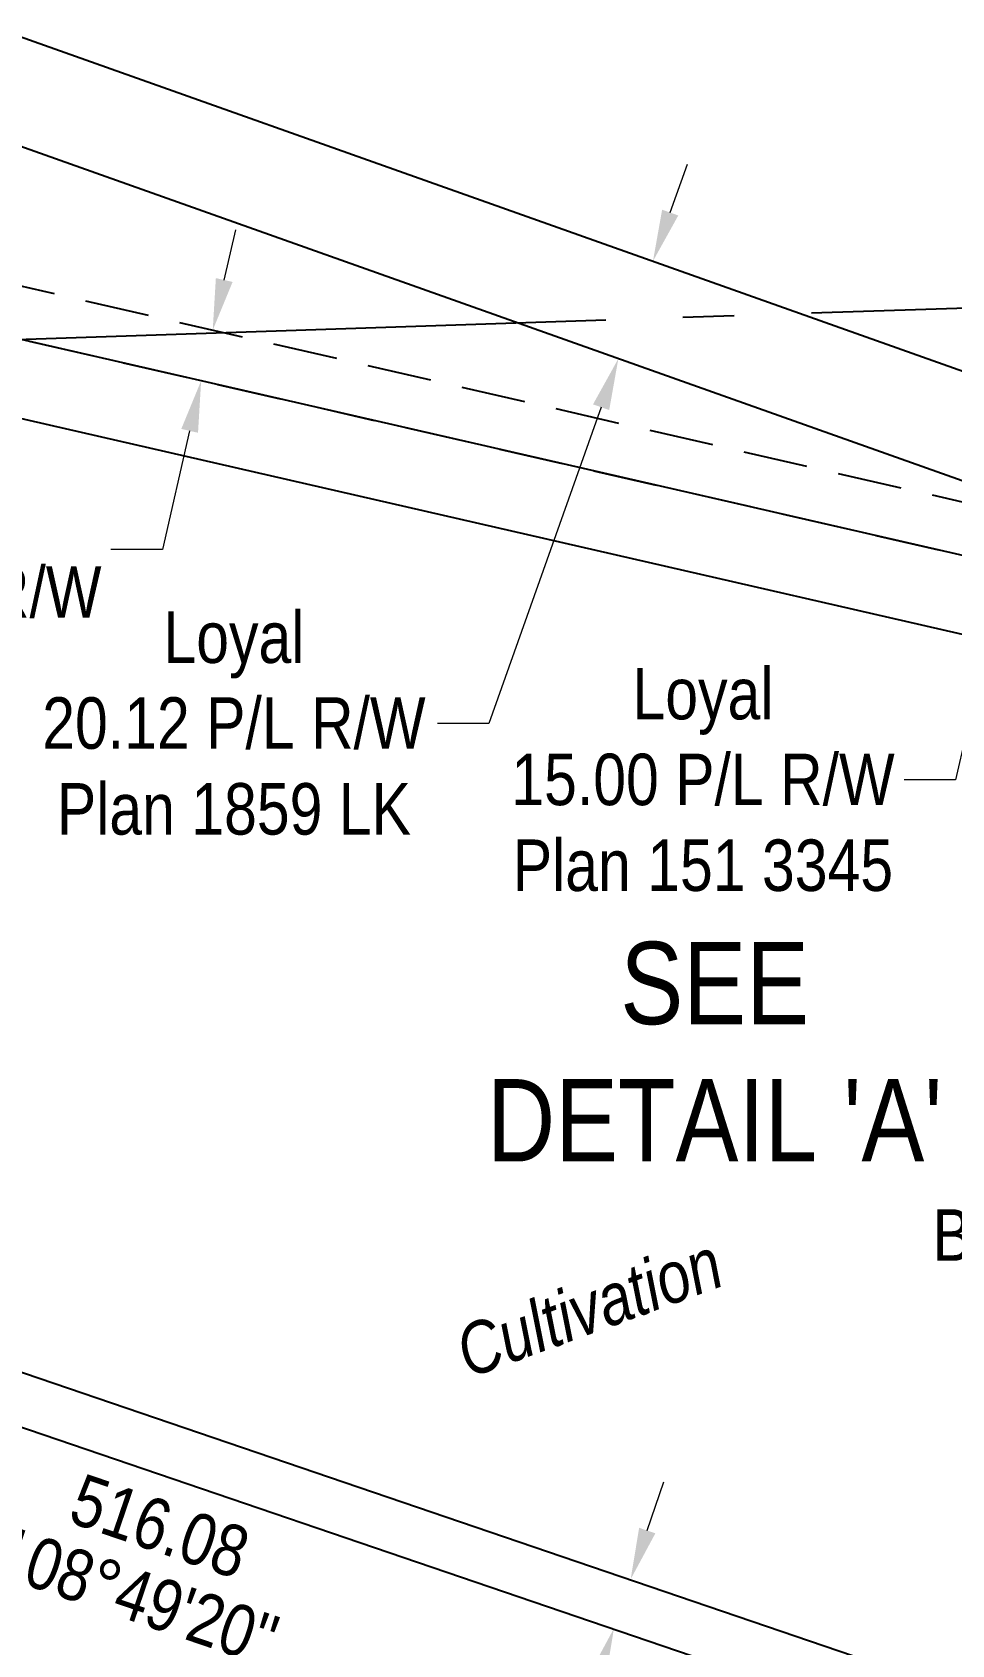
# Model space of a CAD drawing. Extents: x 675835 to 685285, y 5733153 to 5738077.
# Drawn here: x 676491.2 to 676669.8, y 5737029.4 to 5737342.6 of the extents above; entities that cross this region are included whole.
import ezdxf
from ezdxf.enums import TextEntityAlignment as Align

# ---------------------------------------------------------------- set-up
doc = ezdxf.new("R2010")
doc.units = 0
doc.header["$LTSCALE"] = 5
doc.header["$PDMODE"] = 34
doc.header["$PDSIZE"] = 0.03
doc.linetypes.add('foc-FLOWLINE', pattern=[3.75, 2.5, -1.25])
doc.linetypes.add('foc-QUARTERLINE', pattern=[33, 25, -3, 2, -3])
doc.layers.get('Defpoints').update_dxf_attribs({"color": 9})
for name, color, linetype, lineweight in [('C-AR-T', 13, 'Continuous', 9), ('C-RW-T', 13, 'Continuous', 9), ('C-VCE-T', 13, 'Continuous', 9), ('T-TEXT', 48, 'Continuous', 18)]:
    doc.layers.add(name, color=color, linetype=linetype, lineweight=lineweight)
for name, color, linetype in [('C-FLOWLINE', 13, 'foc-FLOWLINE'), ('C-RW', 13, 'Continuous'), ('DETAIL-T', 7, 'Continuous'), ('L-BD', 7, 'Continuous'), ('L-SECQ', 8, 'foc-QUARTERLINE')]:
    doc.layers.add(name, color=color, linetype=linetype)
doc.styles.add('80CG', font='ARIALN.TTF', dxfattribs={"height": 10})
doc.styles.add('80L', font='ARIALN.TTF', dxfattribs={"height": 10})
doc.styles.add('80LS', font='ARIALNI.TTF', dxfattribs={"height": 10})
doc.dimstyles.new('Compass 5 000', dxfattribs={"dimscale": 5, "dimtxt": 9, "dimasz": 2, "dimexe": 0.2, "dimexo": 0.0625, "dimgap": 0.5, "dimtad": 0, "dimtih": 1, "dimtoh": 1, "dimzin": 0, "dimdsep": 46, "dimtxsty": '80CG', "dimcen": 0.1, "dimse1": 1, "dimse2": 1, "dimclrd": 256, "dimclrt": 256, "dimaunit": 1, "dimadec": 4, "dimazin": 0, "dimtfac": 0.06, "dimtofl": 0, "dimtmove": 0, "dimatfit": 1, "dimfxl": 0.2, "dimtolj": 1, "dimtzin": 0, "dimlwd": -1, "dimarcsym": 0})

# ---------------------------------------------------------------- blocks, each defined once
blk = doc.blocks.new('*D467')
at = {"layer": 'C-RW-T', "transparency": 16777216}
for p, q in [((676610.6572362627, 5737051.532395105), (676613.8818301184, 5737060.998228109)), ((676600.9658766752, 5737023.083295606), (676591.538806292, 5736995.410020159)), ((676591.538806292, 5736995.410020159), (676581.538806292, 5736995.410020159))]:
    blk.add_line(p, q, dxfattribs=at)
for points in [[(676609.0795974287, 5737052.069827414), (676612.2348750969, 5737050.994962796), (676607.4326424072, 5737042.0665621)], [(676599.3882378412, 5737023.620727915), (676602.5435155095, 5737022.545863297), (676604.1904705307, 5737032.54912861)]]:
    blk.add_solid(points, dxfattribs=at)
at = {"layer": 'Defpoints', "color": 0, "transparency": 16777216}
for p in [(676604.1904705307, 5737032.54912861), (676724.9177890336, 5737002.044528989), (676721.6756171572, 5736992.527095499)]:
    blk.add_point(p, dxfattribs=at)
at = {"layer": 'C-RW-T', "transparency": 16777216, "insert": (676542.4528581342, 5736995.410020159), "char_height": 10, "attachment_point": 5, "style": '80CG'}
blk.add_mtext('\\A1;Loyal\\P10.06 P/L R/W\\PPlan 1605 HN', dxfattribs=at)
blk = doc.blocks.new('*D473')
at = {"layer": 'C-RW-T', "transparency": 16777216}
for p, q in [((676682.3719626482, 5737248.849391003), (676684.6071768563, 5737258.596381177)), ((676674.5487129205, 5737214.734925399), (676670.5686660217, 5737197.379327946)), ((676670.5686660217, 5737197.379327946), (676660.5686660215, 5737197.379327946))]:
    blk.add_line(p, q, dxfattribs=at)
for points in [[(676680.7474642859, 5737249.221926704), (676683.9964610104, 5737248.476855301), (676680.1367484402, 5737239.10240083)], [(676672.9242145582, 5737215.1074611), (676676.1732112827, 5737214.362389697), (676676.7839271285, 5737224.481915572)]]:
    blk.add_solid(points, dxfattribs=at)
at = {"layer": 'Defpoints', "color": 0, "transparency": 16777216}
for p in [(676680.1367484402, 5737239.10240083), (676699.4557268423, 5737234.672104478), (676696.1029055306, 5737220.05161922)]:
    blk.add_point(p, dxfattribs=at)
at = {"layer": 'C-RW-T', "transparency": 16777216, "insert": (676621.4827178634, 5737197.379327947), "char_height": 10, "attachment_point": 5, "style": '80CG'}
blk.add_mtext('\\A1;Loyal\\P15.00 P/L R/W\\PPlan 151 3345', dxfattribs=at)
blk = doc.blocks.new('*D569')
at = {"layer": 'C-RW-T', "transparency": 16777216}
for p, q in [((676615.1166390816, 5737307.560302751), (676618.4624773243, 5737316.98396268)), ((676601.6942473473, 5737269.755709116), (676579.885676566, 5737208.331175214)), ((676579.885676566, 5737208.331175214), (676569.8856765658, 5737208.331175214))]:
    blk.add_line(p, q, dxfattribs=at)
for points in [[(676613.5460290932, 5737308.117942458), (676616.6872490698, 5737307.002663044), (676611.7708008387, 5737298.136642822)], [(676600.1236373589, 5737270.313348823), (676603.2648573355, 5737269.198069409), (676605.04008559, 5737279.179369045)]]:
    blk.add_solid(points, dxfattribs=at)
at = {"layer": 'Defpoints', "color": 0, "transparency": 16777216}
for p in [(676555.3264590604, 5737318.177013415), (676548.5957438117, 5737299.219739638), (676611.7708008387, 5737298.136642822)]:
    blk.add_point(p, dxfattribs=at)
at = {"layer": 'C-RW-T', "transparency": 16777216, "insert": (676530.3461131274, 5737208.331175214), "char_height": 10, "attachment_point": 5, "style": '80CG'}
blk.add_mtext('\\A1;Loyal\\P20.12 P/L R/W\\PPlan 1859 LK', dxfattribs=at)
blk = doc.blocks.new('*D582')
at = {"layer": 'C-AR-T', "transparency": 16777216}
for p, q in [((676528.464538422, 5737294.460538252), (676530.6997526272, 5737304.207528427)), ((676521.7458852243, 5737265.162833116), (676516.4610451804, 5737242.117487458)), ((676516.4610451804, 5737242.117487458), (676506.4610451803, 5737242.117487459))]:
    blk.add_line(p, q, dxfattribs=at)
for points in [[(676526.8400400596, 5737294.833073953), (676530.0890367844, 5737294.088002551), (676526.2293242167, 5737284.713548078)], [(676520.121386862, 5737265.535368817), (676523.3703835867, 5737264.790297415), (676523.9810994295, 5737274.90982329)]]:
    blk.add_solid(points, dxfattribs=at)
at = {"layer": 'Defpoints', "color": 0, "transparency": 16777216}
for p in [(676532.2191685229, 5737283.339935831), (676523.9810994295, 5737274.90982329), (676529.9709437356, 5737273.536211043)]:
    blk.add_point(p, dxfattribs=at)
at = {"layer": 'C-AR-T', "transparency": 16777216, "insert": (676451.4610451801, 5737242.117487459), "char_height": 10, "attachment_point": 5, "style": '80CG'}
blk.add_mtext('\\A1;Loyal\\P10.06 Flow Line R/W', dxfattribs=at)

msp = doc.modelspace()

# ---------------------------------------------------------------- linework, layer by layer
at = {"layer": 'C-FLOWLINE', "flags": 128}
msp.add_lwpolyline([(676143.344184981, 5737362.198824669), (676845.1889012, 5737201.249315903), (676842.77221103, 5737212.122815448), (676182.4355118793, 5737363.553559175)], dxfattribs=at)
at = {"layer": 'C-RW', "flags": 128}
msp.add_lwpolyline([(676165.9942060339, 5737187.428838545), (676154.3664787125, 5737196.900679678), (676183.0030117399, 5737232.055175276), (676217.1501893108, 5737273.974593483), (676488.9296030244, 5737282.947956224), (676794.725019837, 5737212.821871379), (676791.3727959987, 5737198.203991489), (676487.4768183318, 5737267.894490241), (676224.4670386323, 5737259.210675215), (676194.6307390623, 5737222.583334146)], close=True, dxfattribs=at)
at = {"layer": 'L-SECQ', "flags": 128}
msp.add_lwpolyline([(676767.4989034043, 5737292.149034624), (675962.5317242426, 5737265.412751056)], dxfattribs=at)

# ---------------------------------------------------------------- texts
at = {"layer": 'C-VCE-T', "insert": (676665.6294878746, 5737130.614817294), "char_height": 10.00000000000011, "attachment_point": 1, "style": '80L', "bg_fill": 3, "box_fill_scale": 1.15, "bg_fill_color": 256, "bg_fill_true_color": 256, "bg_fill_transparency": 0}
msp.add_mtext_dynamic_manual_height_columns('\\pi16.544;Loyal\\P\\pi0.47292;Battery Site', width=58.82442019099619, gutter_width=50.00000000000023, heights=[0], dxfattribs=at)
at = {"layer": 'L-BD', "style": '80L'}
for s, p in [('516.08', (676515.9879512598, 5737052.407810396)), ("108°49'20''", (676511.3912704862, 5737038.922332617))]:
    msp.add_text(s, height=9.998155200000015, rotation=341.1776999999983, dxfattribs=at).set_placement(p, align=Align.MIDDLE)
at = {"layer": 'T-TEXT', "style": '80LS'}
msp.add_text('Cultivation', height=9.998155200000015, rotation=19.99999999999339, dxfattribs=at).set_placement((676599.3559983313, 5737094.902325522), align=Align.MIDDLE_CENTER)

# ---------------------------------------------------------------- dimensions: what is measured, and where the dimension line sits
at = {"layer": 'C-AR-T'}
dim = msp.add_linear_dim(base=(676523.9810994295, 5737274.90982329), p1=(676532.2191685231, 5737283.339935833), p2=(676529.9709437357, 5737273.536211044), angle=257.08405240264665, text='Loyal\\P10.06 Flow Line R/W', dimstyle='Compass 5 000', dxfattribs=at)
dim.commit()
dim.dimension.update_dxf_attribs({"geometry": '*D582', "text_midpoint": (676451.4610451801, 5737242.117487459), "dimtype": 161})
at = {"layer": 'C-RW-T'}
for base, p1, p2, angle, text, picture, middle in [((676611.7708008387, 5737298.136642822), (676548.5957438122, 5737299.219739637), (676555.3264590608, 5737318.177013414), 70.45276749230781, 'Loyal\\P20.12 P/L R/W\\PPlan 1859 LK', '*D569', (676530.3461131274, 5737208.331175214)), ((676680.1367484402, 5737239.10240083), (676696.102905531, 5737220.051619221), (676699.4557268424, 5737234.672104478), 77.08405238486915, 'Loyal\\P15.00 P/L R/W\\PPlan 151 3345', '*D473', (676621.4827178634, 5737197.379327947)), ((676604.1904705307, 5737032.54912861), (676724.9177890335, 5737002.044528988), (676721.675617157, 5736992.527095498), 251.1882765189654, 'Loyal\\P10.06 P/L R/W\\PPlan 1605 HN', '*D467', (676542.4528581342, 5736995.410020159))]:
    dim = msp.add_linear_dim(base=base, p1=p1, p2=p2, angle=angle, text=text, dimstyle='Compass 5 000', dxfattribs=at)
    dim.commit()
    dim.dimension.update_dxf_attribs({"geometry": picture, "text_midpoint": middle, "dimtype": 161})

# ---------------------------------------------------------------- next in the draw order: linework, layer by layer
at = {"layer": 'C-RW', "flags": 128}
for points in [[(676405.7363921505, 5737371.292191529), (676668.167423166, 5737278.12185604), (676790.7435858697, 5737234.635257334), (676891.7155858707, 5737143.753257342), (677177.8185858706, 5736850.023257316), (677415.7125858697, 5736720.320257328), (677406.0735858704, 5736702.667257319), (677165.5245858696, 5736833.821257324), (676877.5935454796, 5737129.407956541), (676780.2605858728, 5737217.018257316), (676668.9160716352, 5737256.5193487), (676350.9906478, 5737369.394943354)], [(676146.0985403513, 5737362.294278591), (676197.6245858704, 5737217.138257322), (676274.8567135682, 5737144.635049334), (676809.6869965282, 5736962.331973386), (676811.775278862, 5736972.246560585), (676280.4288475746, 5737153.36212548), (676206.2845858703, 5737222.811257317), (676156.6349409972, 5737362.659424174)]]:
    msp.add_lwpolyline(points, dxfattribs=at)

# ---------------------------------------------------------------- next in the draw order: texts
at = {"layer": 'DETAIL-T', "color": 3, "insert": (676623.7657038243, 5737144.569863495), "char_height": 15.99419764598949, "width": 87.73526564928234, "attachment_point": 5, "style": '80CG'}
msp.add_mtext("SEE\\PDETAIL 'A'", dxfattribs=at)

doc.saveas('drawing.dxf')
